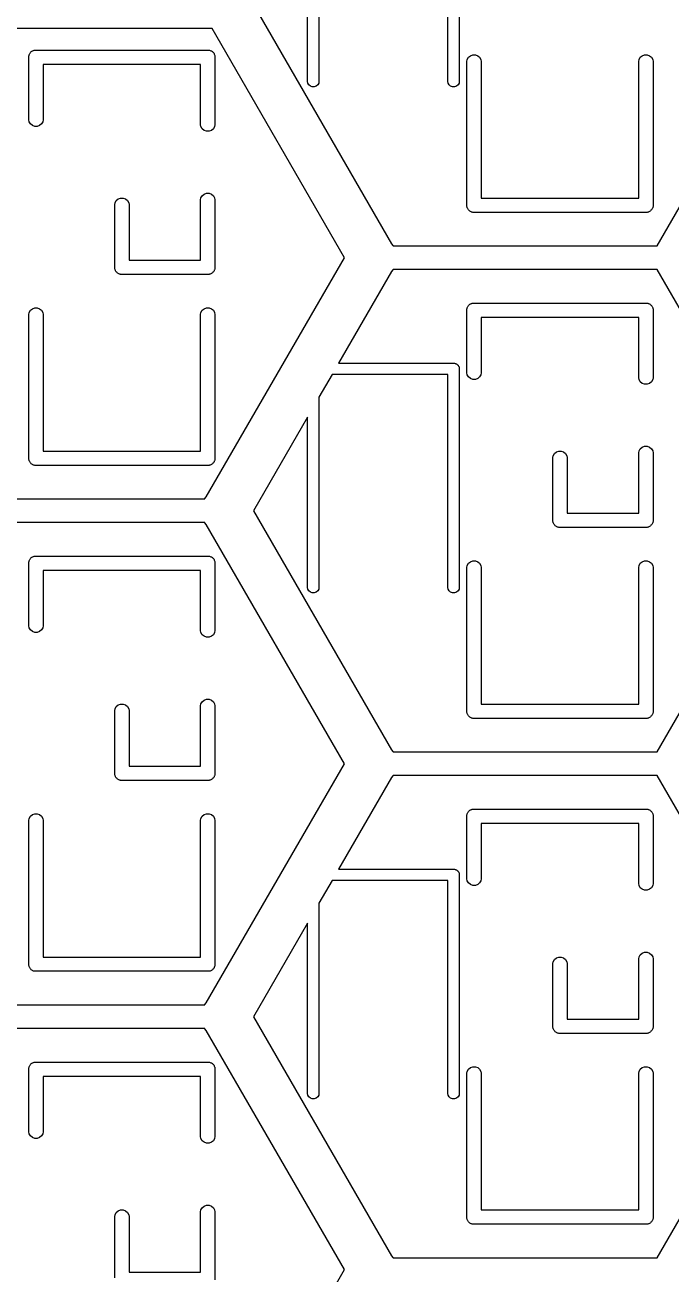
# Model space of a CAD drawing. Extents: x -0.7 to 56.4, y -0.3 to 45.3.
# Drawn here: x 34.11 to 40.88, y 7.89 to 20.99 of the extents above; entities that cross this region are included whole.
import ezdxf

# ---------------------------------------------------------------- set-up
doc = ezdxf.new("R2010")
doc.units = 0
doc.header["$MEASUREMENT"] = 0
doc.layers.add('BLACK', color=7, linetype='CONTINUOUS')

msp = doc.modelspace()

# ---------------------------------------------------------------- linework, layer by layer
at = {"layer": 'BLACK', "linetype": 'CONTINUOUS'}
for p, q in [((38.6645, 22.6902), (38.6645, 20.3948)), ((38.5445, 20.3948), (38.5445, 22.625)), ((37.1945, 22.3888), (37.1945, 20.3948)), ((37.0745, 20.3948), (37.0745, 22.1809)), ((36.5082, 21.2), (37.955, 18.6939)), ((36.0751, 20.95), (33.1814, 20.95)), ((37.4608, 18.55), (36.0751, 20.95)), ((40.7372, 18.675), (42.1209, 21.0715)), ((34.1613, 20.6818), (34.1636, 20.6881)), ((34.1636, 20.6881), (34.1679, 20.6932)), ((34.1679, 20.6932), (34.1712, 20.699)), ((34.1712, 20.699), (34.1763, 20.7032)), ((34.1763, 20.7032), (34.1806, 20.7083)), ((34.1806, 20.7083), (34.1864, 20.7117)), ((34.1864, 20.7117), (34.1915, 20.716)), ((34.1915, 20.716), (34.1977, 20.7182)), ((34.1977, 20.7182), (34.2035, 20.7216)), ((34.2035, 20.7216), (34.2101, 20.7227)), ((34.2101, 20.7227), (34.2163, 20.725)), ((34.2163, 20.725), (34.223, 20.725)), ((34.223, 20.725), (34.223, 20.725)), ((34.223, 20.725), (36.0361, 20.725)), ((36.0361, 20.725), (36.0428, 20.725)), ((36.0361, 20.725), (36.0361, 20.725)), ((36.0428, 20.725), (36.049, 20.7227)), ((36.049, 20.7227), (36.0556, 20.7216)), ((36.0556, 20.7216), (36.0614, 20.7182)), ((36.0614, 20.7182), (36.0676, 20.716)), ((36.0676, 20.716), (36.0727, 20.7117)), ((36.0727, 20.7117), (36.0785, 20.7083)), ((36.0785, 20.7083), (36.0828, 20.7032)), ((36.0828, 20.7032), (36.0879, 20.699)), ((36.0879, 20.699), (36.0912, 20.6932)), ((36.0912, 20.6932), (36.0955, 20.6881)), ((36.0955, 20.6881), (36.0978, 20.6818)), ((34.1545, 20.6632), (34.1568, 20.6695)), ((34.1545, 20.6566), (34.1545, 20.6632)), ((34.1545, 19.9934), (34.1545, 20.6566)), ((34.1545, 20.6566), (34.1545, 20.6566)), ((34.1568, 20.6695), (34.158, 20.676)), ((34.158, 20.676), (34.1613, 20.6818)), ((35.9545, 20.575), (34.3045, 20.575)), ((34.3045, 20.575), (34.3045, 19.9934)), ((35.9545, 19.9434), (35.9545, 20.575)), ((36.0978, 20.6818), (36.1011, 20.676)), ((36.1011, 20.676), (36.1023, 20.6695)), ((36.1023, 20.6695), (36.1045, 20.6632)), ((36.1045, 20.6632), (36.1045, 20.6566)), ((36.1045, 20.6566), (36.1045, 20.6566)), ((36.1045, 20.6566), (36.1045, 19.9434)), ((38.7445, 20.6066), (38.7479, 20.626)), ((38.7445, 19.0934), (38.7445, 20.6066)), ((38.7479, 20.626), (38.7611, 20.649)), ((38.7611, 20.649), (38.7814, 20.666)), ((38.7814, 20.666), (38.8063, 20.675)), ((38.8063, 20.675), (38.8327, 20.675)), ((38.8327, 20.675), (38.8576, 20.666)), ((38.8576, 20.666), (38.8778, 20.649)), ((38.8778, 20.649), (38.891, 20.626)), ((38.891, 20.626), (38.8945, 20.6066)), ((38.8945, 20.6066), (38.8945, 19.175)), ((40.5445, 20.6066), (40.5479, 20.626)), ((40.5445, 19.175), (40.5445, 20.6066)), ((40.5479, 20.626), (40.5611, 20.649)), ((40.5611, 20.649), (40.5814, 20.666)), ((40.5814, 20.666), (40.6063, 20.675)), ((40.6063, 20.675), (40.6327, 20.675)), ((40.6327, 20.675), (40.6576, 20.666)), ((40.6576, 20.666), (40.6778, 20.649)), ((40.6778, 20.649), (40.691, 20.626)), ((40.691, 20.626), (40.6945, 20.6066)), ((40.6945, 20.6066), (40.6945, 19.0934)), ((37.0772, 20.3792), (37.0745, 20.3948)), ((37.0878, 20.3608), (37.0772, 20.3792)), ((37.104, 20.3472), (37.0878, 20.3608)), ((37.1239, 20.34), (37.104, 20.3472)), ((37.1451, 20.34), (37.1239, 20.34)), ((37.1649, 20.3472), (37.1451, 20.34)), ((37.1811, 20.3608), (37.1649, 20.3472)), ((37.1917, 20.3792), (37.1811, 20.3608)), ((37.1945, 20.3948), (37.1917, 20.3792)), ((38.5472, 20.3792), (38.5445, 20.3948)), ((38.5578, 20.3608), (38.5472, 20.3792)), ((38.574, 20.3472), (38.5578, 20.3608)), ((38.5939, 20.34), (38.574, 20.3472)), ((38.6151, 20.34), (38.5939, 20.34)), ((38.6349, 20.3472), (38.6151, 20.34)), ((38.6511, 20.3608), (38.6349, 20.3472)), ((38.6617, 20.3792), (38.6511, 20.3608)), ((38.6645, 20.3948), (38.6617, 20.3792)), ((34.158, 19.974), (34.1545, 19.9934)), ((34.1712, 19.951), (34.158, 19.974)), ((34.1915, 19.934), (34.1712, 19.951)), ((34.2163, 19.925), (34.1915, 19.934)), ((34.2428, 19.925), (34.2163, 19.925)), ((34.2676, 19.934), (34.2428, 19.925)), ((34.2879, 19.951), (34.2676, 19.934)), ((34.3011, 19.974), (34.2879, 19.951)), ((34.3045, 19.9934), (34.3011, 19.974)), ((35.958, 19.924), (35.9545, 19.9434)), ((35.9712, 19.901), (35.958, 19.924)), ((36.1011, 19.924), (36.0879, 19.901)), ((36.1045, 19.9434), (36.1011, 19.924)), ((35.9915, 19.884), (35.9712, 19.901)), ((36.0163, 19.875), (35.9915, 19.884)), ((36.0428, 19.875), (36.0163, 19.875)), ((36.0676, 19.884), (36.0428, 19.875)), ((36.0879, 19.901), (36.0676, 19.884)), ((35.0545, 19.1066), (35.058, 19.126)), ((35.058, 19.126), (35.0712, 19.149)), ((35.0712, 19.149), (35.0915, 19.166)), ((35.0915, 19.166), (35.1163, 19.175)), ((35.1163, 19.175), (35.1428, 19.175)), ((35.1428, 19.175), (35.1676, 19.166)), ((35.1676, 19.166), (35.1879, 19.149)), ((35.1879, 19.149), (35.2011, 19.126)), ((35.2011, 19.126), (35.2045, 19.1066)), ((35.9545, 19.1566), (35.958, 19.176)), ((35.9545, 18.525), (35.9545, 19.1566)), ((35.958, 19.176), (35.9712, 19.199)), ((35.9712, 19.199), (35.9915, 19.216)), ((35.9915, 19.216), (36.0163, 19.225)), ((36.0163, 19.225), (36.0428, 19.225)), ((36.0428, 19.225), (36.0676, 19.216)), ((36.0676, 19.216), (36.0879, 19.199)), ((36.0879, 19.199), (36.1011, 19.176)), ((36.1011, 19.176), (36.1045, 19.1566)), ((36.1045, 19.1566), (36.1045, 18.4434)), ((38.8945, 19.175), (40.5445, 19.175)), ((35.0545, 18.4632), (35.0545, 19.1066)), ((35.2045, 19.1066), (35.2045, 18.525)), ((38.7445, 19.0868), (38.7445, 19.0934)), ((38.7445, 19.0934), (38.7445, 19.0934)), ((38.7468, 19.0805), (38.7445, 19.0868)), ((38.7479, 19.074), (38.7468, 19.0805)), ((38.7512, 19.0682), (38.7479, 19.074)), ((38.7535, 19.0619), (38.7512, 19.0682)), ((38.7578, 19.0568), (38.7535, 19.0619)), ((38.7611, 19.051), (38.7578, 19.0568)), ((38.7662, 19.0468), (38.7611, 19.051)), ((38.7705, 19.0417), (38.7662, 19.0468)), ((38.7763, 19.0383), (38.7705, 19.0417)), ((38.7814, 19.034), (38.7763, 19.0383)), ((38.7877, 19.0318), (38.7814, 19.034)), ((38.7934, 19.0284), (38.7877, 19.0318)), ((38.8, 19.0273), (38.7934, 19.0284)), ((38.8063, 19.025), (38.8, 19.0273)), ((38.8129, 19.025), (38.8063, 19.025)), ((40.626, 19.025), (38.8129, 19.025)), ((38.8129, 19.025), (38.8129, 19.025)), ((40.6327, 19.025), (40.626, 19.025)), ((40.626, 19.025), (40.626, 19.025)), ((40.639, 19.0273), (40.6327, 19.025)), ((40.6455, 19.0284), (40.639, 19.0273)), ((40.6513, 19.0318), (40.6455, 19.0284)), ((40.6576, 19.034), (40.6513, 19.0318)), ((40.6627, 19.0383), (40.6576, 19.034)), ((40.6684, 19.0417), (40.6627, 19.0383)), ((40.6727, 19.0468), (40.6684, 19.0417)), ((40.6778, 19.051), (40.6727, 19.0468)), ((40.6811, 19.0568), (40.6778, 19.051)), ((40.6854, 19.0619), (40.6811, 19.0568)), ((40.6877, 19.0682), (40.6854, 19.0619)), ((40.691, 19.074), (40.6877, 19.0682)), ((40.6922, 19.0805), (40.691, 19.074)), ((40.6945, 19.0868), (40.6922, 19.0805)), ((40.6945, 19.0934), (40.6945, 19.0934)), ((40.6945, 19.0934), (40.6945, 19.0868)), ((37.955, 18.6939), (37.9693, 18.6769)), ((37.9693, 18.6769), (37.97, 18.675)), ((37.97, 18.675), (40.7372, 18.675)), ((35.0545, 18.4368), (35.0545, 18.4632)), ((35.2045, 18.525), (35.9545, 18.525)), ((36.0139, 16.0439), (37.4608, 18.55)), ((35.0568, 18.4305), (35.0545, 18.4368)), ((35.058, 18.424), (35.0568, 18.4305)), ((35.0613, 18.4182), (35.058, 18.424)), ((35.0636, 18.4119), (35.0613, 18.4182)), ((35.0679, 18.4068), (35.0636, 18.4119)), ((35.0712, 18.401), (35.0679, 18.4068)), ((35.0763, 18.3968), (35.0712, 18.401)), ((35.0806, 18.3917), (35.0763, 18.3968)), ((35.0864, 18.3883), (35.0806, 18.3917)), ((35.0915, 18.384), (35.0864, 18.3883)), ((35.0977, 18.3818), (35.0915, 18.384)), ((35.1035, 18.3784), (35.0977, 18.3818)), ((35.1101, 18.3773), (35.1035, 18.3784)), ((35.1163, 18.375), (35.1101, 18.3773)), ((35.123, 18.375), (35.1163, 18.375)), ((36.0361, 18.375), (35.123, 18.375)), ((35.123, 18.375), (35.123, 18.375)), ((36.0428, 18.375), (36.0361, 18.375)), ((36.0361, 18.375), (36.0361, 18.375)), ((36.049, 18.3773), (36.0428, 18.375)), ((36.0556, 18.3784), (36.049, 18.3773)), ((36.0614, 18.3818), (36.0556, 18.3784)), ((36.0676, 18.384), (36.0614, 18.3818)), ((36.0727, 18.3883), (36.0676, 18.384)), ((36.0785, 18.3917), (36.0727, 18.3883)), ((36.0828, 18.3968), (36.0785, 18.3917)), ((36.0879, 18.401), (36.0828, 18.3968)), ((36.0912, 18.4068), (36.0879, 18.401)), ((36.0955, 18.4119), (36.0912, 18.4068)), ((36.0978, 18.4182), (36.0955, 18.4119)), ((36.1011, 18.424), (36.0978, 18.4182)), ((36.1023, 18.4305), (36.1011, 18.424)), ((36.1045, 18.4368), (36.1023, 18.4305)), ((36.1045, 18.4434), (36.1045, 18.4434)), ((36.1045, 18.4434), (36.1045, 18.4368)), ((37.955, 18.4061), (37.4002, 17.445)), ((37.9693, 18.4231), (37.955, 18.4061)), ((37.97, 18.425), (37.9693, 18.4231)), ((40.7372, 18.425), (37.97, 18.425)), ((42.1951, 15.9), (40.7372, 18.425)), ((38.7877, 18.0682), (38.7934, 18.0716)), ((38.7934, 18.0716), (38.8, 18.0727)), ((38.8, 18.0727), (38.8063, 18.075)), ((38.8063, 18.075), (38.8129, 18.075)), ((38.8129, 18.075), (38.8129, 18.075)), ((38.8129, 18.075), (40.626, 18.075)), ((40.626, 18.075), (40.6327, 18.075)), ((40.626, 18.075), (40.626, 18.075)), ((40.6327, 18.075), (40.639, 18.0727)), ((40.639, 18.0727), (40.6455, 18.0716)), ((40.6455, 18.0716), (40.6513, 18.0682)), ((34.1545, 17.9566), (34.158, 17.976)), ((34.1545, 16.4434), (34.1545, 17.9566)), ((34.158, 17.976), (34.1712, 17.999)), ((34.1712, 17.999), (34.1915, 18.016)), ((34.1915, 18.016), (34.2163, 18.025)), ((34.2163, 18.025), (34.2428, 18.025)), ((34.2428, 18.025), (34.2676, 18.016)), ((34.2676, 18.016), (34.2879, 17.999)), ((34.2879, 17.999), (34.3011, 17.976)), ((34.3011, 17.976), (34.3045, 17.9566)), ((34.3045, 17.9566), (34.3045, 16.525)), ((35.9545, 17.9566), (35.958, 17.976)), ((35.9545, 16.525), (35.9545, 17.9566)), ((35.958, 17.976), (35.9712, 17.999)), ((35.9712, 17.999), (35.9915, 18.016)), ((35.9915, 18.016), (36.0163, 18.025)), ((36.0163, 18.025), (36.0428, 18.025)), ((36.0428, 18.025), (36.0676, 18.016)), ((36.0676, 18.016), (36.0879, 17.999)), ((36.0879, 17.999), (36.1011, 17.976)), ((36.1011, 17.976), (36.1045, 17.9566)), ((36.1045, 17.9566), (36.1045, 16.4434)), ((38.7445, 18.0132), (38.7468, 18.0195)), ((38.7445, 18.0066), (38.7445, 18.0132)), ((38.7445, 17.3434), (38.7445, 18.0066)), ((38.7445, 18.0066), (38.7445, 18.0066)), ((38.7468, 18.0195), (38.7479, 18.026)), ((38.7479, 18.026), (38.7512, 18.0318)), ((38.7512, 18.0318), (38.7535, 18.0381)), ((38.7535, 18.0381), (38.7578, 18.0432)), ((38.7578, 18.0432), (38.7611, 18.049)), ((38.7611, 18.049), (38.7662, 18.0532)), ((38.7662, 18.0532), (38.7705, 18.0583)), ((38.7705, 18.0583), (38.7763, 18.0617)), ((38.7763, 18.0617), (38.7814, 18.066)), ((38.7814, 18.066), (38.7877, 18.0682)), ((40.6513, 18.0682), (40.6576, 18.066)), ((40.6576, 18.066), (40.6627, 18.0617)), ((40.6627, 18.0617), (40.6684, 18.0583)), ((40.6684, 18.0583), (40.6727, 18.0532)), ((40.6727, 18.0532), (40.6778, 18.049)), ((40.6778, 18.049), (40.6811, 18.0432)), ((40.6811, 18.0432), (40.6854, 18.0381)), ((40.6854, 18.0381), (40.6877, 18.0318)), ((40.6877, 18.0318), (40.691, 18.026)), ((40.691, 18.026), (40.6922, 18.0195)), ((40.6922, 18.0195), (40.6945, 18.0132)), ((40.6945, 18.0132), (40.6945, 18.0066)), ((40.6945, 18.0066), (40.6945, 18.0066)), ((40.6945, 18.0066), (40.6945, 17.2934)), ((40.5445, 17.925), (38.8945, 17.925)), ((38.8945, 17.925), (38.8945, 17.3434)), ((40.5445, 17.2934), (40.5445, 17.925)), ((37.4002, 17.445), (38.6097, 17.445)), ((38.6097, 17.445), (38.6097, 17.445)), ((38.6097, 17.445), (38.6151, 17.445)), ((38.6151, 17.445), (38.6201, 17.4432)), ((38.6201, 17.4432), (38.6253, 17.4423)), ((38.6253, 17.4423), (38.6299, 17.4396)), ((38.6299, 17.4396), (38.6349, 17.4378)), ((38.6349, 17.4378), (38.639, 17.4343)), ((38.639, 17.4343), (38.6436, 17.4317)), ((38.6436, 17.4317), (38.6471, 17.4276)), ((38.6471, 17.4276), (38.6511, 17.4242)), ((38.6511, 17.4242), (38.6538, 17.4195)), ((38.6538, 17.4195), (38.6572, 17.4155)), ((38.6572, 17.4155), (38.6591, 17.4105)), ((37.3309, 17.325), (37.1945, 17.0888)), ((38.5445, 17.325), (37.3309, 17.325)), ((38.5445, 15.0948), (38.5445, 17.325)), ((38.6591, 17.4105), (38.6617, 17.4058)), ((38.6617, 17.4058), (38.6627, 17.4006)), ((38.6627, 17.4006), (38.6645, 17.3956)), ((38.6645, 17.3956), (38.6645, 17.3903)), ((38.6645, 17.3903), (38.6645, 17.3902)), ((38.6645, 17.3902), (38.6645, 15.0948)), ((38.7479, 17.324), (38.7445, 17.3434)), ((38.7611, 17.301), (38.7479, 17.324)), ((38.7814, 17.284), (38.7611, 17.301)), ((38.8063, 17.275), (38.7814, 17.284)), ((38.8576, 17.284), (38.8327, 17.275)), ((38.8778, 17.301), (38.8576, 17.284)), ((38.891, 17.324), (38.8778, 17.301)), ((38.8945, 17.3434), (38.891, 17.324)), ((40.5479, 17.274), (40.5445, 17.2934)), ((40.6945, 17.2934), (40.691, 17.274)), ((38.8327, 17.275), (38.8063, 17.275)), ((40.5611, 17.251), (40.5479, 17.274)), ((40.5814, 17.234), (40.5611, 17.251)), ((40.6063, 17.225), (40.5814, 17.234)), ((40.6327, 17.225), (40.6063, 17.225)), ((40.6576, 17.234), (40.6327, 17.225)), ((40.6778, 17.251), (40.6576, 17.234)), ((40.691, 17.274), (40.6778, 17.251)), ((37.1945, 17.0888), (37.1945, 15.0948)), ((37.0745, 16.8809), (36.5082, 15.9)), ((37.0745, 15.0948), (37.0745, 16.8809)), ((34.3045, 16.525), (35.9545, 16.525)), ((39.6479, 16.476), (39.6611, 16.499)), ((39.6611, 16.499), (39.6814, 16.516)), ((39.6814, 16.516), (39.7063, 16.525)), ((39.7063, 16.525), (39.7327, 16.525)), ((39.7327, 16.525), (39.7576, 16.516)), ((39.7576, 16.516), (39.7778, 16.499)), ((39.7778, 16.499), (39.791, 16.476)), ((40.5445, 16.5066), (40.5479, 16.526)), ((40.5445, 15.875), (40.5445, 16.5066)), ((40.5479, 16.526), (40.5611, 16.549)), ((40.5611, 16.549), (40.5814, 16.566)), ((40.5814, 16.566), (40.6063, 16.575)), ((40.6063, 16.575), (40.6327, 16.575)), ((40.6327, 16.575), (40.6576, 16.566)), ((40.6576, 16.566), (40.6778, 16.549)), ((40.6778, 16.549), (40.691, 16.526)), ((40.691, 16.526), (40.6945, 16.5066)), ((40.6945, 16.5066), (40.6945, 15.7934)), ((34.1545, 16.4368), (34.1545, 16.4434)), ((34.1545, 16.4434), (34.1545, 16.4434)), ((34.1568, 16.4305), (34.1545, 16.4368)), ((34.158, 16.424), (34.1568, 16.4305)), ((34.1613, 16.4182), (34.158, 16.424)), ((34.1636, 16.4119), (34.1613, 16.4182)), ((34.1679, 16.4068), (34.1636, 16.4119)), ((34.1712, 16.401), (34.1679, 16.4068)), ((34.1763, 16.3968), (34.1712, 16.401)), ((34.1806, 16.3917), (34.1763, 16.3968)), ((34.1864, 16.3883), (34.1806, 16.3917)), ((34.1915, 16.384), (34.1864, 16.3883)), ((34.1977, 16.3818), (34.1915, 16.384)), ((34.2035, 16.3784), (34.1977, 16.3818)), ((34.2101, 16.3773), (34.2035, 16.3784)), ((34.2163, 16.375), (34.2101, 16.3773)), ((34.223, 16.375), (34.2163, 16.375)), ((36.0361, 16.375), (34.223, 16.375)), ((34.223, 16.375), (34.223, 16.375)), ((36.0428, 16.375), (36.0361, 16.375)), ((36.0361, 16.375), (36.0361, 16.375)), ((36.049, 16.3773), (36.0428, 16.375)), ((36.0556, 16.3784), (36.049, 16.3773)), ((36.0614, 16.3818), (36.0556, 16.3784)), ((36.0676, 16.384), (36.0614, 16.3818)), ((36.0727, 16.3883), (36.0676, 16.384)), ((36.0785, 16.3917), (36.0727, 16.3883)), ((36.0828, 16.3968), (36.0785, 16.3917)), ((36.0879, 16.401), (36.0828, 16.3968)), ((36.0912, 16.4068), (36.0879, 16.401)), ((36.0955, 16.4119), (36.0912, 16.4068)), ((36.0978, 16.4182), (36.0955, 16.4119)), ((36.1011, 16.424), (36.0978, 16.4182)), ((36.1023, 16.4305), (36.1011, 16.424)), ((36.1045, 16.4368), (36.1023, 16.4305)), ((36.1045, 16.4434), (36.1045, 16.4434)), ((36.1045, 16.4434), (36.1045, 16.4368)), ((39.6445, 16.4566), (39.6479, 16.476)), ((39.6445, 15.8132), (39.6445, 16.4566)), ((39.791, 16.476), (39.7945, 16.4566)), ((39.7945, 16.4566), (39.7945, 15.875)), ((33.2317, 16.025), (35.9989, 16.025)), ((35.9989, 16.025), (35.9996, 16.0269)), ((35.9996, 16.0269), (36.0139, 16.0439)), ((36.5082, 15.9), (37.955, 13.3939)), ((39.7945, 15.875), (40.5445, 15.875)), ((40.7372, 13.375), (42.1951, 15.9)), ((35.9989, 15.775), (33.2317, 15.775)), ((35.9996, 15.7731), (35.9989, 15.775)), ((36.0139, 15.7561), (35.9996, 15.7731)), ((37.4608, 13.25), (36.0139, 15.7561)), ((39.6445, 15.7868), (39.6445, 15.8132)), ((39.6468, 15.7805), (39.6445, 15.7868)), ((39.6479, 15.774), (39.6468, 15.7805)), ((39.6512, 15.7682), (39.6479, 15.774)), ((39.6535, 15.7619), (39.6512, 15.7682)), ((39.6578, 15.7568), (39.6535, 15.7619)), ((39.6611, 15.751), (39.6578, 15.7568)), ((39.6662, 15.7468), (39.6611, 15.751)), ((39.6705, 15.7417), (39.6662, 15.7468)), ((39.6763, 15.7383), (39.6705, 15.7417)), ((39.6814, 15.734), (39.6763, 15.7383)), ((39.6877, 15.7318), (39.6814, 15.734)), ((39.6934, 15.7284), (39.6877, 15.7318)), ((39.7, 15.7273), (39.6934, 15.7284)), ((39.7063, 15.725), (39.7, 15.7273)), ((39.7129, 15.725), (39.7063, 15.725)), ((40.626, 15.725), (39.7129, 15.725)), ((39.7129, 15.725), (39.7129, 15.725)), ((40.6327, 15.725), (40.626, 15.725)), ((40.626, 15.725), (40.626, 15.725)), ((40.639, 15.7273), (40.6327, 15.725)), ((40.6455, 15.7284), (40.639, 15.7273)), ((40.6513, 15.7318), (40.6455, 15.7284)), ((40.6576, 15.734), (40.6513, 15.7318)), ((40.6627, 15.7383), (40.6576, 15.734)), ((40.6684, 15.7417), (40.6627, 15.7383)), ((40.6727, 15.7468), (40.6684, 15.7417)), ((40.6778, 15.751), (40.6727, 15.7468)), ((40.6811, 15.7568), (40.6778, 15.751)), ((40.6854, 15.7619), (40.6811, 15.7568)), ((40.6877, 15.7682), (40.6854, 15.7619)), ((40.691, 15.774), (40.6877, 15.7682)), ((40.6922, 15.7805), (40.691, 15.774)), ((40.6945, 15.7868), (40.6922, 15.7805)), ((40.6945, 15.7934), (40.6945, 15.7934)), ((40.6945, 15.7934), (40.6945, 15.7868)), ((34.1545, 15.3632), (34.1568, 15.3695)), ((34.1545, 15.3566), (34.1545, 15.3632)), ((34.1545, 14.6934), (34.1545, 15.3566)), ((34.1545, 15.3566), (34.1545, 15.3566)), ((34.1568, 15.3695), (34.158, 15.376)), ((34.158, 15.376), (34.1613, 15.3818)), ((34.1613, 15.3818), (34.1636, 15.3881)), ((34.1636, 15.3881), (34.1679, 15.3932)), ((34.1679, 15.3932), (34.1712, 15.399)), ((34.1712, 15.399), (34.1763, 15.4032)), ((34.1763, 15.4032), (34.1806, 15.4083)), ((34.1806, 15.4083), (34.1864, 15.4117)), ((34.1864, 15.4117), (34.1915, 15.416)), ((34.1915, 15.416), (34.1977, 15.4182)), ((34.1977, 15.4182), (34.2035, 15.4216)), ((34.2035, 15.4216), (34.2101, 15.4227)), ((34.2101, 15.4227), (34.2163, 15.425)), ((34.2163, 15.425), (34.223, 15.425)), ((34.223, 15.425), (34.223, 15.425)), ((34.223, 15.425), (36.0361, 15.425)), ((36.0361, 15.425), (36.0428, 15.425)), ((36.0361, 15.425), (36.0361, 15.425)), ((36.0428, 15.425), (36.049, 15.4227)), ((36.049, 15.4227), (36.0556, 15.4216)), ((36.0556, 15.4216), (36.0614, 15.4182)), ((36.0614, 15.4182), (36.0676, 15.416)), ((36.0676, 15.416), (36.0727, 15.4117)), ((36.0727, 15.4117), (36.0785, 15.4083)), ((36.0785, 15.4083), (36.0828, 15.4032)), ((36.0828, 15.4032), (36.0879, 15.399)), ((36.0879, 15.399), (36.0912, 15.3932)), ((36.0912, 15.3932), (36.0955, 15.3881)), ((36.0955, 15.3881), (36.0978, 15.3818)), ((36.0978, 15.3818), (36.1011, 15.376)), ((36.1011, 15.376), (36.1023, 15.3695)), ((36.1023, 15.3695), (36.1045, 15.3632)), ((36.1045, 15.3632), (36.1045, 15.3566)), ((36.1045, 15.3566), (36.1045, 15.3566)), ((36.1045, 15.3566), (36.1045, 14.6434)), ((38.7445, 15.3066), (38.7479, 15.326)), ((38.7479, 15.326), (38.7611, 15.349)), ((38.7611, 15.349), (38.7814, 15.366)), ((38.7814, 15.366), (38.8063, 15.375)), ((38.8063, 15.375), (38.8327, 15.375)), ((38.8327, 15.375), (38.8576, 15.366)), ((38.8576, 15.366), (38.8778, 15.349)), ((38.8778, 15.349), (38.891, 15.326)), ((38.891, 15.326), (38.8945, 15.3066)), ((40.5445, 15.3066), (40.5479, 15.326)), ((40.5479, 15.326), (40.5611, 15.349)), ((40.5611, 15.349), (40.5814, 15.366)), ((40.5814, 15.366), (40.6063, 15.375)), ((40.6063, 15.375), (40.6327, 15.375)), ((40.6327, 15.375), (40.6576, 15.366)), ((40.6576, 15.366), (40.6778, 15.349)), ((40.6778, 15.349), (40.691, 15.326)), ((40.691, 15.326), (40.6945, 15.3066)), ((35.9545, 15.275), (34.3045, 15.275)), ((34.3045, 15.275), (34.3045, 14.6934)), ((35.9545, 14.6434), (35.9545, 15.275)), ((38.7445, 13.7934), (38.7445, 15.3066)), ((38.8945, 15.3066), (38.8945, 13.875)), ((40.5445, 13.875), (40.5445, 15.3066)), ((40.6945, 15.3066), (40.6945, 13.7934)), ((37.0772, 15.0792), (37.0745, 15.0948)), ((37.0878, 15.0608), (37.0772, 15.0792)), ((37.104, 15.0472), (37.0878, 15.0608)), ((37.1811, 15.0608), (37.1649, 15.0472)), ((37.1917, 15.0792), (37.1811, 15.0608)), ((37.1945, 15.0948), (37.1917, 15.0792)), ((38.5472, 15.0792), (38.5445, 15.0948)), ((38.5578, 15.0608), (38.5472, 15.0792)), ((38.574, 15.0472), (38.5578, 15.0608)), ((38.6511, 15.0608), (38.6349, 15.0472)), ((38.6617, 15.0792), (38.6511, 15.0608)), ((38.6645, 15.0948), (38.6617, 15.0792)), ((37.1239, 15.04), (37.104, 15.0472)), ((37.1451, 15.04), (37.1239, 15.04)), ((37.1649, 15.0472), (37.1451, 15.04)), ((38.5939, 15.04), (38.574, 15.0472)), ((38.6151, 15.04), (38.5939, 15.04)), ((38.6349, 15.0472), (38.6151, 15.04)), ((34.158, 14.674), (34.1545, 14.6934)), ((34.1712, 14.651), (34.158, 14.674)), ((34.3011, 14.674), (34.2879, 14.651)), ((34.3045, 14.6934), (34.3011, 14.674)), ((34.1915, 14.634), (34.1712, 14.651)), ((34.2163, 14.625), (34.1915, 14.634)), ((34.2428, 14.625), (34.2163, 14.625)), ((34.2676, 14.634), (34.2428, 14.625)), ((34.2879, 14.651), (34.2676, 14.634)), ((35.958, 14.624), (35.9545, 14.6434)), ((35.9712, 14.601), (35.958, 14.624)), ((35.9915, 14.584), (35.9712, 14.601)), ((36.0163, 14.575), (35.9915, 14.584)), ((36.0428, 14.575), (36.0163, 14.575)), ((36.0676, 14.584), (36.0428, 14.575)), ((36.0879, 14.601), (36.0676, 14.584)), ((36.1011, 14.624), (36.0879, 14.601)), ((36.1045, 14.6434), (36.1011, 14.624)), ((35.958, 13.876), (35.9712, 13.899)), ((35.9712, 13.899), (35.9915, 13.916)), ((35.9915, 13.916), (36.0163, 13.925)), ((36.0163, 13.925), (36.0428, 13.925)), ((36.0428, 13.925), (36.0676, 13.916)), ((36.0676, 13.916), (36.0879, 13.899)), ((36.0879, 13.899), (36.1011, 13.876)), ((35.0545, 13.8066), (35.058, 13.826)), ((35.0545, 13.1632), (35.0545, 13.8066)), ((35.058, 13.826), (35.0712, 13.849)), ((35.0712, 13.849), (35.0915, 13.866)), ((35.0915, 13.866), (35.1163, 13.875)), ((35.1163, 13.875), (35.1428, 13.875)), ((35.1428, 13.875), (35.1676, 13.866)), ((35.1676, 13.866), (35.1879, 13.849)), ((35.1879, 13.849), (35.2011, 13.826)), ((35.2011, 13.826), (35.2045, 13.8066)), ((35.2045, 13.8066), (35.2045, 13.225)), ((35.9545, 13.8566), (35.958, 13.876)), ((35.9545, 13.225), (35.9545, 13.8566)), ((36.1011, 13.876), (36.1045, 13.8566)), ((36.1045, 13.8566), (36.1045, 13.1434)), ((38.7445, 13.7868), (38.7445, 13.7934)), ((38.7445, 13.7934), (38.7445, 13.7934)), ((38.7468, 13.7805), (38.7445, 13.7868)), ((38.7479, 13.774), (38.7468, 13.7805)), ((38.7512, 13.7682), (38.7479, 13.774)), ((38.7535, 13.7619), (38.7512, 13.7682)), ((38.7578, 13.7568), (38.7535, 13.7619)), ((38.7611, 13.751), (38.7578, 13.7568)), ((38.7662, 13.7468), (38.7611, 13.751)), ((38.8945, 13.875), (40.5445, 13.875)), ((40.6778, 13.751), (40.6727, 13.7468)), ((40.6811, 13.7568), (40.6778, 13.751)), ((40.6854, 13.7619), (40.6811, 13.7568)), ((40.6877, 13.7682), (40.6854, 13.7619)), ((40.691, 13.774), (40.6877, 13.7682)), ((40.6922, 13.7805), (40.691, 13.774)), ((40.6945, 13.7868), (40.6922, 13.7805)), ((40.6945, 13.7934), (40.6945, 13.7934)), ((40.6945, 13.7934), (40.6945, 13.7868)), ((38.7705, 13.7417), (38.7662, 13.7468)), ((38.7763, 13.7383), (38.7705, 13.7417)), ((38.7814, 13.734), (38.7763, 13.7383)), ((38.7877, 13.7318), (38.7814, 13.734)), ((38.7934, 13.7284), (38.7877, 13.7318)), ((38.8, 13.7273), (38.7934, 13.7284)), ((38.8063, 13.725), (38.8, 13.7273)), ((38.8129, 13.725), (38.8063, 13.725)), ((40.626, 13.725), (38.8129, 13.725)), ((38.8129, 13.725), (38.8129, 13.725)), ((40.6327, 13.725), (40.626, 13.725)), ((40.626, 13.725), (40.626, 13.725)), ((40.639, 13.7273), (40.6327, 13.725)), ((40.6455, 13.7284), (40.639, 13.7273)), ((40.6513, 13.7318), (40.6455, 13.7284)), ((40.6576, 13.734), (40.6513, 13.7318)), ((40.6627, 13.7383), (40.6576, 13.734)), ((40.6684, 13.7417), (40.6627, 13.7383)), ((40.6727, 13.7468), (40.6684, 13.7417)), ((37.955, 13.3939), (37.9693, 13.3769)), ((37.9693, 13.3769), (37.97, 13.375)), ((37.97, 13.375), (40.7372, 13.375)), ((35.2045, 13.225), (35.9545, 13.225)), ((36.0139, 10.7439), (37.4608, 13.25)), ((35.0545, 13.1368), (35.0545, 13.1632)), ((35.0568, 13.1305), (35.0545, 13.1368)), ((35.058, 13.124), (35.0568, 13.1305)), ((35.0613, 13.1182), (35.058, 13.124)), ((35.0636, 13.1119), (35.0613, 13.1182)), ((35.0679, 13.1068), (35.0636, 13.1119)), ((35.0712, 13.101), (35.0679, 13.1068)), ((35.0763, 13.0968), (35.0712, 13.101)), ((35.0806, 13.0917), (35.0763, 13.0968)), ((36.0828, 13.0968), (36.0785, 13.0917)), ((36.0879, 13.101), (36.0828, 13.0968)), ((36.0912, 13.1068), (36.0879, 13.101)), ((36.0955, 13.1119), (36.0912, 13.1068)), ((36.0978, 13.1182), (36.0955, 13.1119)), ((36.1011, 13.124), (36.0978, 13.1182)), ((36.1023, 13.1305), (36.1011, 13.124)), ((36.1045, 13.1368), (36.1023, 13.1305)), ((36.1045, 13.1434), (36.1045, 13.1434)), ((36.1045, 13.1434), (36.1045, 13.1368)), ((37.955, 13.1061), (37.4002, 12.145)), ((37.9693, 13.1231), (37.955, 13.1061)), ((37.97, 13.125), (37.9693, 13.1231)), ((40.7372, 13.125), (37.97, 13.125)), ((42.1951, 10.6), (40.7372, 13.125)), ((35.0864, 13.0883), (35.0806, 13.0917)), ((35.0915, 13.084), (35.0864, 13.0883)), ((35.0977, 13.0818), (35.0915, 13.084)), ((35.1035, 13.0784), (35.0977, 13.0818)), ((35.1101, 13.0773), (35.1035, 13.0784)), ((35.1163, 13.075), (35.1101, 13.0773)), ((35.123, 13.075), (35.1163, 13.075)), ((36.0361, 13.075), (35.123, 13.075)), ((35.123, 13.075), (35.123, 13.075)), ((36.0428, 13.075), (36.0361, 13.075)), ((36.0361, 13.075), (36.0361, 13.075)), ((36.049, 13.0773), (36.0428, 13.075)), ((36.0556, 13.0784), (36.049, 13.0773)), ((36.0614, 13.0818), (36.0556, 13.0784)), ((36.0676, 13.084), (36.0614, 13.0818)), ((36.0727, 13.0883), (36.0676, 13.084)), ((36.0785, 13.0917), (36.0727, 13.0883)), ((34.1712, 12.699), (34.1915, 12.716)), ((34.1915, 12.716), (34.2163, 12.725)), ((34.2163, 12.725), (34.2428, 12.725)), ((34.2428, 12.725), (34.2676, 12.716)), ((34.2676, 12.716), (34.2879, 12.699)), ((35.9712, 12.699), (35.9915, 12.716)), ((35.9915, 12.716), (36.0163, 12.725)), ((36.0163, 12.725), (36.0428, 12.725)), ((36.0428, 12.725), (36.0676, 12.716)), ((36.0676, 12.716), (36.0879, 12.699)), ((38.7445, 12.7132), (38.7468, 12.7195)), ((38.7445, 12.7066), (38.7445, 12.7132)), ((38.7445, 12.0434), (38.7445, 12.7066)), ((38.7445, 12.7066), (38.7445, 12.7066)), ((38.7468, 12.7195), (38.7479, 12.726)), ((38.7479, 12.726), (38.7512, 12.7318)), ((38.7512, 12.7318), (38.7535, 12.7381)), ((38.7535, 12.7381), (38.7578, 12.7432)), ((38.7578, 12.7432), (38.7611, 12.749)), ((38.7611, 12.749), (38.7662, 12.7532)), ((38.7662, 12.7532), (38.7705, 12.7583)), ((38.7705, 12.7583), (38.7763, 12.7617)), ((38.7763, 12.7617), (38.7814, 12.766)), ((38.7814, 12.766), (38.7877, 12.7682)), ((38.7877, 12.7682), (38.7934, 12.7716)), ((38.7934, 12.7716), (38.8, 12.7727)), ((38.8, 12.7727), (38.8063, 12.775)), ((38.8063, 12.775), (38.8129, 12.775)), ((38.8129, 12.775), (38.8129, 12.775)), ((38.8129, 12.775), (40.626, 12.775)), ((40.626, 12.775), (40.6327, 12.775)), ((40.626, 12.775), (40.626, 12.775)), ((40.6327, 12.775), (40.639, 12.7727)), ((40.639, 12.7727), (40.6455, 12.7716)), ((40.6455, 12.7716), (40.6513, 12.7682)), ((40.6513, 12.7682), (40.6576, 12.766)), ((40.6576, 12.766), (40.6627, 12.7617)), ((40.6627, 12.7617), (40.6684, 12.7583)), ((40.6684, 12.7583), (40.6727, 12.7532)), ((40.6727, 12.7532), (40.6778, 12.749)), ((40.6778, 12.749), (40.6811, 12.7432)), ((40.6811, 12.7432), (40.6854, 12.7381)), ((40.6854, 12.7381), (40.6877, 12.7318)), ((40.6877, 12.7318), (40.691, 12.726)), ((40.691, 12.726), (40.6922, 12.7195)), ((40.6922, 12.7195), (40.6945, 12.7132)), ((40.6945, 12.7132), (40.6945, 12.7066)), ((40.6945, 12.7066), (40.6945, 12.7066)), ((40.6945, 12.7066), (40.6945, 11.9934)), ((34.1545, 12.6566), (34.158, 12.676)), ((34.1545, 11.1434), (34.1545, 12.6566)), ((34.158, 12.676), (34.1712, 12.699)), ((34.2879, 12.699), (34.3011, 12.676)), ((34.3011, 12.676), (34.3045, 12.6566)), ((34.3045, 12.6566), (34.3045, 11.225)), ((35.9545, 12.6566), (35.958, 12.676)), ((35.9545, 11.225), (35.9545, 12.6566)), ((35.958, 12.676), (35.9712, 12.699)), ((36.0879, 12.699), (36.1011, 12.676)), ((36.1011, 12.676), (36.1045, 12.6566)), ((36.1045, 12.6566), (36.1045, 11.1434)), ((40.5445, 12.625), (38.8945, 12.625)), ((38.8945, 12.625), (38.8945, 12.0434)), ((40.5445, 11.9934), (40.5445, 12.625)), ((37.4002, 12.145), (38.6097, 12.145)), ((38.6097, 12.145), (38.6097, 12.145)), ((38.6097, 12.145), (38.6151, 12.145)), ((38.6151, 12.145), (38.6201, 12.1432)), ((38.6201, 12.1432), (38.6253, 12.1423)), ((38.6253, 12.1423), (38.6299, 12.1396)), ((38.6299, 12.1396), (38.6349, 12.1378)), ((38.6349, 12.1378), (38.639, 12.1343)), ((38.639, 12.1343), (38.6436, 12.1317)), ((38.6436, 12.1317), (38.6471, 12.1276)), ((38.6471, 12.1276), (38.6511, 12.1242)), ((38.6511, 12.1242), (38.6538, 12.1195)), ((38.6538, 12.1195), (38.6572, 12.1155)), ((38.6572, 12.1155), (38.6591, 12.1105)), ((38.6591, 12.1105), (38.6617, 12.1058)), ((38.6617, 12.1058), (38.6627, 12.1006)), ((38.6627, 12.1006), (38.6645, 12.0956)), ((38.6645, 12.0956), (38.6645, 12.0903)), ((38.6645, 12.0903), (38.6645, 12.0902)), ((38.6645, 12.0902), (38.6645, 9.79475)), ((37.3309, 12.025), (37.1945, 11.7888)), ((38.5445, 12.025), (37.3309, 12.025)), ((38.5445, 9.79476), (38.5445, 12.025)), ((38.7479, 12.024), (38.7445, 12.0434)), ((38.7611, 12.001), (38.7479, 12.024)), ((38.7814, 11.984), (38.7611, 12.001)), ((38.8063, 11.975), (38.7814, 11.984)), ((38.8327, 11.975), (38.8063, 11.975)), ((38.8576, 11.984), (38.8327, 11.975)), ((38.8778, 12.001), (38.8576, 11.984)), ((38.891, 12.024), (38.8778, 12.001)), ((38.8945, 12.0434), (38.891, 12.024)), ((40.5479, 11.974), (40.5445, 11.9934)), ((40.5611, 11.951), (40.5479, 11.974)), ((40.5814, 11.934), (40.5611, 11.951)), ((40.6063, 11.925), (40.5814, 11.934)), ((40.6327, 11.925), (40.6063, 11.925)), ((40.6576, 11.934), (40.6327, 11.925)), ((40.6778, 11.951), (40.6576, 11.934)), ((40.691, 11.974), (40.6778, 11.951)), ((40.6945, 11.9934), (40.691, 11.974)), ((37.1945, 11.7888), (37.1945, 9.79475)), ((37.0745, 11.5809), (36.5082, 10.6)), ((37.0745, 9.79475), (37.0745, 11.5809)), ((40.5611, 11.249), (40.5814, 11.266)), ((40.5814, 11.266), (40.6063, 11.275)), ((40.6063, 11.275), (40.6327, 11.275)), ((40.6327, 11.275), (40.6576, 11.266)), ((40.6576, 11.266), (40.6778, 11.249)), ((34.1545, 11.1368), (34.1545, 11.1434)), ((34.1545, 11.1434), (34.1545, 11.1434)), ((34.1568, 11.1305), (34.1545, 11.1368)), ((34.158, 11.124), (34.1568, 11.1305)), ((34.3045, 11.225), (35.9545, 11.225)), ((36.1023, 11.1305), (36.1011, 11.124)), ((36.1045, 11.1368), (36.1023, 11.1305)), ((36.1045, 11.1434), (36.1045, 11.1434)), ((36.1045, 11.1434), (36.1045, 11.1368)), ((39.6445, 11.1566), (39.6479, 11.176)), ((39.6445, 10.5132), (39.6445, 11.1566)), ((39.6479, 11.176), (39.6611, 11.199)), ((39.6611, 11.199), (39.6814, 11.216)), ((39.6814, 11.216), (39.7063, 11.225)), ((39.7063, 11.225), (39.7327, 11.225)), ((39.7327, 11.225), (39.7576, 11.216)), ((39.7576, 11.216), (39.7778, 11.199)), ((39.7778, 11.199), (39.791, 11.176)), ((39.791, 11.176), (39.7945, 11.1566)), ((39.7945, 11.1566), (39.7945, 10.575)), ((40.5445, 11.2066), (40.5479, 11.226)), ((40.5445, 10.575), (40.5445, 11.2066)), ((40.5479, 11.226), (40.5611, 11.249)), ((40.6778, 11.249), (40.691, 11.226)), ((40.691, 11.226), (40.6945, 11.2066)), ((40.6945, 11.2066), (40.6945, 10.4934)), ((34.1613, 11.1182), (34.158, 11.124)), ((34.1636, 11.1119), (34.1613, 11.1182)), ((34.1679, 11.1068), (34.1636, 11.1119)), ((34.1712, 11.101), (34.1679, 11.1068)), ((34.1763, 11.0968), (34.1712, 11.101)), ((34.1806, 11.0917), (34.1763, 11.0968)), ((34.1864, 11.0883), (34.1806, 11.0917)), ((34.1915, 11.084), (34.1864, 11.0883)), ((34.1977, 11.0818), (34.1915, 11.084)), ((34.2035, 11.0784), (34.1977, 11.0818)), ((34.2101, 11.0773), (34.2035, 11.0784)), ((34.2163, 11.075), (34.2101, 11.0773)), ((34.223, 11.075), (34.2163, 11.075)), ((36.0361, 11.075), (34.223, 11.075)), ((34.223, 11.075), (34.223, 11.075)), ((36.0428, 11.075), (36.0361, 11.075)), ((36.0361, 11.075), (36.0361, 11.075)), ((36.049, 11.0773), (36.0428, 11.075)), ((36.0556, 11.0784), (36.049, 11.0773)), ((36.0614, 11.0818), (36.0556, 11.0784)), ((36.0676, 11.084), (36.0614, 11.0818)), ((36.0727, 11.0883), (36.0676, 11.084)), ((36.0785, 11.0917), (36.0727, 11.0883)), ((36.0828, 11.0968), (36.0785, 11.0917)), ((36.0879, 11.101), (36.0828, 11.0968)), ((36.0912, 11.1068), (36.0879, 11.101)), ((36.0955, 11.1119), (36.0912, 11.1068)), ((36.0978, 11.1182), (36.0955, 11.1119)), ((36.1011, 11.124), (36.0978, 11.1182)), ((35.9996, 10.7269), (36.0139, 10.7439)), ((33.2317, 10.725), (35.9989, 10.725)), ((35.9989, 10.725), (35.9996, 10.7269)), ((35.9989, 10.475), (33.2317, 10.475)), ((35.9996, 10.4731), (35.9989, 10.475)), ((36.5082, 10.6), (37.955, 8.09393)), ((39.6445, 10.4868), (39.6445, 10.5132)), ((39.6468, 10.4805), (39.6445, 10.4868)), ((39.6479, 10.474), (39.6468, 10.4805)), ((39.7945, 10.575), (40.5445, 10.575)), ((40.6922, 10.4805), (40.691, 10.474)), ((40.6945, 10.4868), (40.6922, 10.4805)), ((40.6945, 10.4934), (40.6945, 10.4934)), ((40.6945, 10.4934), (40.6945, 10.4868)), ((40.7372, 8.075), (42.1951, 10.6)), ((36.0139, 10.4561), (35.9996, 10.4731)), ((37.4608, 7.95), (36.0139, 10.4561)), ((39.6512, 10.4682), (39.6479, 10.474)), ((39.6535, 10.4619), (39.6512, 10.4682)), ((39.6578, 10.4568), (39.6535, 10.4619)), ((39.6611, 10.451), (39.6578, 10.4568)), ((39.6662, 10.4468), (39.6611, 10.451)), ((39.6705, 10.4417), (39.6662, 10.4468)), ((39.6763, 10.4383), (39.6705, 10.4417)), ((39.6814, 10.434), (39.6763, 10.4383)), ((39.6877, 10.4318), (39.6814, 10.434)), ((39.6934, 10.4284), (39.6877, 10.4318)), ((39.7, 10.4273), (39.6934, 10.4284)), ((39.7063, 10.425), (39.7, 10.4273)), ((39.7129, 10.425), (39.7063, 10.425)), ((40.626, 10.425), (39.7129, 10.425)), ((39.7129, 10.425), (39.7129, 10.425)), ((40.6327, 10.425), (40.626, 10.425)), ((40.626, 10.425), (40.626, 10.425)), ((40.639, 10.4273), (40.6327, 10.425)), ((40.6455, 10.4284), (40.639, 10.4273)), ((40.6513, 10.4318), (40.6455, 10.4284)), ((40.6576, 10.434), (40.6513, 10.4318)), ((40.6627, 10.4383), (40.6576, 10.434)), ((40.6684, 10.4417), (40.6627, 10.4383)), ((40.6727, 10.4468), (40.6684, 10.4417)), ((40.6778, 10.451), (40.6727, 10.4468)), ((40.6811, 10.4568), (40.6778, 10.451)), ((40.6854, 10.4619), (40.6811, 10.4568)), ((40.6877, 10.4682), (40.6854, 10.4619)), ((40.691, 10.474), (40.6877, 10.4682)), ((34.1613, 10.0818), (34.1636, 10.0881)), ((34.1636, 10.0881), (34.1679, 10.0932)), ((34.1679, 10.0932), (34.1712, 10.099)), ((34.1712, 10.099), (34.1763, 10.1032)), ((34.1763, 10.1032), (34.1806, 10.1083)), ((34.1806, 10.1083), (34.1864, 10.1117)), ((34.1864, 10.1117), (34.1915, 10.116)), ((34.1915, 10.116), (34.1977, 10.1182)), ((34.1977, 10.1182), (34.2035, 10.1216)), ((34.2035, 10.1216), (34.2101, 10.1227)), ((34.2101, 10.1227), (34.2163, 10.125)), ((34.2163, 10.125), (34.223, 10.125)), ((34.223, 10.125), (34.223, 10.125)), ((34.223, 10.125), (36.0361, 10.125)), ((36.0361, 10.125), (36.0428, 10.125)), ((36.0361, 10.125), (36.0361, 10.125)), ((36.0428, 10.125), (36.049, 10.1227)), ((36.049, 10.1227), (36.0556, 10.1216)), ((36.0556, 10.1216), (36.0614, 10.1182)), ((36.0614, 10.1182), (36.0676, 10.116)), ((36.0676, 10.116), (36.0727, 10.1117)), ((36.0727, 10.1117), (36.0785, 10.1083)), ((36.0785, 10.1083), (36.0828, 10.1032)), ((36.0828, 10.1032), (36.0879, 10.099)), ((36.0879, 10.099), (36.0912, 10.0932)), ((36.0912, 10.0932), (36.0955, 10.0881)), ((36.0955, 10.0881), (36.0978, 10.0818)), ((34.1545, 10.0632), (34.1568, 10.0695)), ((34.1545, 10.0566), (34.1545, 10.0632)), ((34.1545, 9.39344), (34.1545, 10.0566)), ((34.1545, 10.0566), (34.1545, 10.0566)), ((34.1568, 10.0695), (34.158, 10.076)), ((34.158, 10.076), (34.1613, 10.0818)), ((35.9545, 9.975), (34.3045, 9.975)), ((34.3045, 9.975), (34.3045, 9.39344)), ((35.9545, 9.34344), (35.9545, 9.975)), ((36.0978, 10.0818), (36.1011, 10.076)), ((36.1011, 10.076), (36.1023, 10.0695)), ((36.1023, 10.0695), (36.1045, 10.0632)), ((36.1045, 10.0632), (36.1045, 10.0566)), ((36.1045, 10.0566), (36.1045, 10.0566)), ((36.1045, 10.0566), (36.1045, 9.34344)), ((38.7445, 10.0066), (38.7479, 10.026)), ((38.7445, 8.49345), (38.7445, 10.0066)), ((38.7479, 10.026), (38.7611, 10.049)), ((38.7611, 10.049), (38.7814, 10.066)), ((38.7814, 10.066), (38.8063, 10.075)), ((38.8063, 10.075), (38.8327, 10.075)), ((38.8327, 10.075), (38.8576, 10.066)), ((38.8576, 10.066), (38.8778, 10.049)), ((38.8778, 10.049), (38.891, 10.026)), ((38.891, 10.026), (38.8945, 10.0066)), ((38.8945, 10.0066), (38.8945, 8.575)), ((40.5445, 10.0066), (40.5479, 10.026)), ((40.5445, 8.575), (40.5445, 10.0066)), ((40.5479, 10.026), (40.5611, 10.049)), ((40.5611, 10.049), (40.5814, 10.066)), ((40.5814, 10.066), (40.6063, 10.075)), ((40.6063, 10.075), (40.6327, 10.075)), ((40.6327, 10.075), (40.6576, 10.066)), ((40.6576, 10.066), (40.6778, 10.049)), ((40.6778, 10.049), (40.691, 10.026)), ((40.691, 10.026), (40.6945, 10.0066)), ((40.6945, 10.0066), (40.6945, 8.49344)), ((37.0772, 9.77916), (37.0745, 9.79475)), ((37.0878, 9.76084), (37.0772, 9.77916)), ((37.104, 9.74724), (37.0878, 9.76084)), ((37.1239, 9.74), (37.104, 9.74724)), ((37.1451, 9.74), (37.1239, 9.74)), ((37.1649, 9.74724), (37.1451, 9.74)), ((37.1811, 9.76084), (37.1649, 9.74724)), ((37.1917, 9.77916), (37.1811, 9.76084)), ((37.1945, 9.79475), (37.1917, 9.77916)), ((38.5472, 9.77916), (38.5445, 9.79476)), ((38.5578, 9.76084), (38.5472, 9.77916)), ((38.574, 9.74724), (38.5578, 9.76084)), ((38.5939, 9.74), (38.574, 9.74724)), ((38.6151, 9.74), (38.5939, 9.74)), ((38.6349, 9.74724), (38.6151, 9.74)), ((38.6511, 9.76084), (38.6349, 9.74724)), ((38.6617, 9.77916), (38.6511, 9.76084)), ((38.6645, 9.79475), (38.6617, 9.77916)), ((34.158, 9.37395), (34.1545, 9.39344)), ((34.1712, 9.35105), (34.158, 9.37395)), ((34.1915, 9.33405), (34.1712, 9.35105)), ((34.2163, 9.325), (34.1915, 9.33405)), ((34.2428, 9.325), (34.2163, 9.325)), ((34.2676, 9.33405), (34.2428, 9.325)), ((34.2879, 9.35105), (34.2676, 9.33405)), ((34.3011, 9.37395), (34.2879, 9.35105)), ((34.3045, 9.39344), (34.3011, 9.37395)), ((35.958, 9.32395), (35.9545, 9.34344)), ((35.9712, 9.30105), (35.958, 9.32395)), ((35.9915, 9.28405), (35.9712, 9.30105)), ((36.0879, 9.30105), (36.0676, 9.28405)), ((36.1011, 9.32395), (36.0879, 9.30105)), ((36.1045, 9.34344), (36.1011, 9.32395)), ((36.0163, 9.275), (35.9915, 9.28405)), ((36.0428, 9.275), (36.0163, 9.275)), ((36.0676, 9.28405), (36.0428, 9.275)), ((35.0545, 8.50655), (35.058, 8.52605)), ((35.058, 8.52605), (35.0712, 8.54895)), ((35.0712, 8.54895), (35.0915, 8.56595)), ((35.0915, 8.56595), (35.1163, 8.575)), ((35.1163, 8.575), (35.1428, 8.575)), ((35.1428, 8.575), (35.1676, 8.56595)), ((35.1676, 8.56595), (35.1879, 8.54895)), ((35.1879, 8.54895), (35.2011, 8.52605)), ((35.2011, 8.52605), (35.2045, 8.50656)), ((35.9545, 8.55655), (35.958, 8.57605)), ((35.9545, 7.925), (35.9545, 8.55655)), ((35.958, 8.57605), (35.9712, 8.59895)), ((35.9712, 8.59895), (35.9915, 8.61595)), ((35.9915, 8.61595), (36.0163, 8.625)), ((36.0163, 8.625), (36.0428, 8.625)), ((36.0428, 8.625), (36.0676, 8.61595)), ((36.0676, 8.61595), (36.0879, 8.59895)), ((36.0879, 8.59895), (36.1011, 8.57605)), ((36.1011, 8.57605), (36.1045, 8.55656)), ((36.1045, 8.55656), (36.1045, 7.84344)), ((38.8945, 8.575), (40.5445, 8.575)), ((35.0545, 7.86322), (35.0545, 8.50655)), ((35.2045, 8.50656), (35.2045, 7.925)), ((38.7445, 8.49344), (38.7445, 8.49345)), ((38.7445, 8.48678), (38.7445, 8.49344)), ((38.7468, 8.48052), (38.7445, 8.48678)), ((38.7479, 8.47396), (38.7468, 8.48052)), ((38.7512, 8.46819), (38.7479, 8.47396)), ((38.7535, 8.46192), (38.7512, 8.46819)), ((38.7578, 8.45682), (38.7535, 8.46192)), ((38.7611, 8.45105), (38.7578, 8.45682)), ((38.7662, 8.44677), (38.7611, 8.45105)), ((38.7705, 8.44166), (38.7662, 8.44677)), ((38.7763, 8.43833), (38.7705, 8.44166)), ((38.7814, 8.43405), (38.7763, 8.43833)), ((38.7877, 8.43177), (38.7814, 8.43405)), ((38.7934, 8.42844), (38.7877, 8.43177)), ((38.8, 8.42728), (38.7934, 8.42844)), ((38.8063, 8.425), (38.8, 8.42728)), ((38.8129, 8.425), (38.8063, 8.425)), ((40.626, 8.425), (38.8129, 8.425)), ((38.8129, 8.425), (38.8129, 8.425)), ((40.6327, 8.425), (40.626, 8.425)), ((40.626, 8.425), (40.626, 8.425)), ((40.639, 8.42728), (40.6327, 8.425)), ((40.6455, 8.42844), (40.639, 8.42728)), ((40.6513, 8.43177), (40.6455, 8.42844)), ((40.6576, 8.43405), (40.6513, 8.43177)), ((40.6627, 8.43833), (40.6576, 8.43405)), ((40.6684, 8.44166), (40.6627, 8.43833)), ((40.6727, 8.44677), (40.6684, 8.44166)), ((40.6778, 8.45105), (40.6727, 8.44677)), ((40.6811, 8.45682), (40.6778, 8.45105)), ((40.6854, 8.46192), (40.6811, 8.45682)), ((40.6877, 8.46818), (40.6854, 8.46192)), ((40.691, 8.47395), (40.6877, 8.46818)), ((40.6922, 8.48052), (40.691, 8.47395)), ((40.6945, 8.48678), (40.6922, 8.48052)), ((40.6945, 8.49344), (40.6945, 8.49344)), ((40.6945, 8.49344), (40.6945, 8.48678)), ((37.955, 8.09393), (37.9693, 8.07693)), ((37.9693, 8.07693), (37.97, 8.075)), ((37.97, 8.075), (40.7372, 8.075)), ((35.2045, 7.925), (35.9545, 7.925)), ((36.0139, 5.44394), (37.4608, 7.95))]:
    msp.add_line(p, q, dxfattribs=at)

doc.saveas('drawing.dxf')
